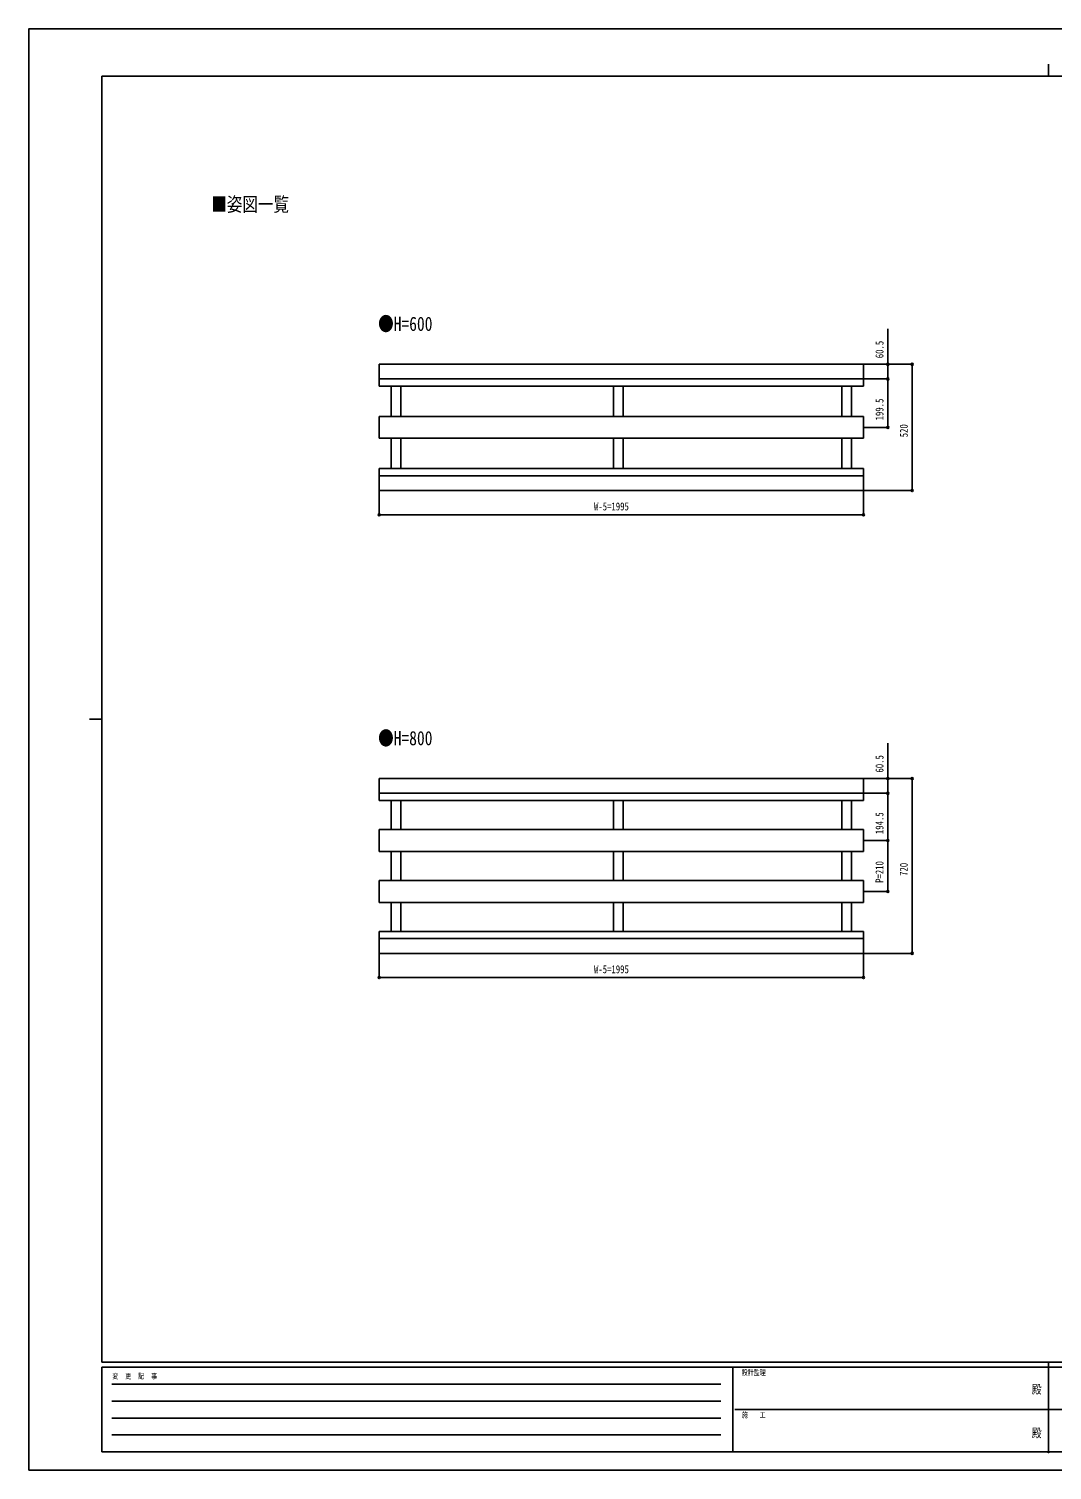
# Model space of a CAD drawing. Units: millimetres, scale not verified. Extents: x -4205 to 4205, y -2970 to 2970.
# Drawn here: x -4205 to 10, y -2970 to 2970 of the extents above; entities that cross this region are included whole.
import ezdxf
from ezdxf.enums import TextEntityAlignment as Align

# ---------------------------------------------------------------- set-up
doc = ezdxf.new("R2010")
doc.units = ezdxf.units.MM
doc.header["$LTSCALE"] = 10
doc.header["$PDMODE"] = 32
doc.header["$PDSIZE"] = 5
for name, color, linetype in [('0-1_USER1', 3, 'Continuous'), ('0-2_YKK_A1', 4, 'Continuous'), ('0-3_YKK_D', 6, 'Continuous'), ('0-4_YKK_ZWAK', 7, 'Continuous')]:
    doc.layers.add(name, color=color, linetype=linetype)
doc.styles.add('ＭＳ ゴシック', font='')
doc.styles.get('ＭＳ ゴシック').set_extended_font_data('MS Gothic')

msp = doc.modelspace()

# ---------------------------------------------------------------- linework, layer by layer
at = {"layer": '0-2_YKK_A1'}
for p, q in [((-766.85, 1587.44), (-2761.85, 1587.44)), ((-2761.85, 1497.44), (-2761.85, 1587.44)), ((-766.85, 1497.44), (-766.85, 1587.44)), ((-2761.85, 1526.94), (-766.85, 1526.94)), ((-766.85, 1497.44), (-2761.85, 1497.44)), ((-2712.35, 1372.44), (-2712.35, 1497.44)), ((-2672.35, 1497.44), (-2672.35, 1372.44)), ((-1797.35, 1372.44), (-1797.35, 1497.44)), ((-1757.35, 1497.44), (-1757.35, 1372.44)), ((-856.35, 1497.44), (-856.35, 1372.44)), ((-816.35, 1372.44), (-816.35, 1497.44)), ((-766.85, 1372.44), (-2761.85, 1372.44)), ((-2761.85, 1282.44), (-2761.85, 1372.44)), ((-766.85, 1282.44), (-766.85, 1372.44)), ((-766.85, 1282.44), (-2761.85, 1282.44)), ((-2712.35, 1157.44), (-2712.35, 1282.44)), ((-2672.35, 1282.44), (-2672.35, 1157.44)), ((-1797.35, 1157.44), (-1797.35, 1282.44)), ((-1757.35, 1282.44), (-1757.35, 1157.44)), ((-856.35, 1282.44), (-856.35, 1157.44)), ((-816.35, 1157.44), (-816.35, 1282.44)), ((-766.85, 1157.44), (-2761.85, 1157.44)), ((-2761.85, 1067.44), (-2761.85, 1157.44)), ((-766.85, 1067.44), (-766.85, 1157.44)), ((-2761.85, 1127.94), (-766.85, 1127.94)), ((-766.85, 1067.44), (-2761.85, 1067.44)), ((-766.85, -120.05), (-2761.85, -120.05)), ((-2761.85, -210.05), (-2761.85, -120.05)), ((-766.85, -210.05), (-766.85, -120.05)), ((-2761.85, -180.55), (-766.85, -180.55)), ((-766.85, -210.05), (-2761.85, -210.05)), ((-2712.35, -330.05), (-2712.35, -210.05)), ((-2672.35, -210.05), (-2672.35, -330.05)), ((-1797.35, -330.05), (-1797.35, -210.05)), ((-1757.35, -210.05), (-1757.35, -330.05)), ((-856.35, -210.05), (-856.35, -330.05)), ((-816.35, -330.05), (-816.35, -210.05)), ((-766.85, -330.05), (-2761.85, -330.05)), ((-2761.85, -420.05), (-2761.85, -330.05)), ((-766.85, -420.05), (-766.85, -330.05)), ((-766.85, -420.05), (-2761.85, -420.05)), ((-2712.35, -540.05), (-2712.35, -420.05)), ((-2672.35, -420.05), (-2672.35, -540.05)), ((-1797.35, -540.05), (-1797.35, -420.05)), ((-1757.35, -420.05), (-1757.35, -540.05)), ((-856.35, -420.05), (-856.35, -540.05)), ((-816.35, -540.05), (-816.35, -420.05)), ((-766.85, -540.05), (-2761.85, -540.05)), ((-2761.85, -630.05), (-2761.85, -540.05)), ((-766.85, -630.05), (-766.85, -540.05)), ((-766.85, -630.05), (-2761.85, -630.05)), ((-2712.35, -750.05), (-2712.35, -630.05)), ((-2672.35, -630.05), (-2672.35, -750.05)), ((-1797.35, -750.05), (-1797.35, -630.05)), ((-1757.35, -630.05), (-1757.35, -750.05)), ((-856.35, -630.05), (-856.35, -750.05)), ((-816.35, -750.05), (-816.35, -630.05)), ((-766.85, -750.05), (-2761.85, -750.05)), ((-2761.85, -840.05), (-2761.85, -750.05)), ((-766.85, -840.05), (-766.85, -750.05)), ((-2761.85, -779.55), (-766.85, -779.55)), ((-766.85, -840.05), (-2761.85, -840.05))]:
    msp.add_line(p, q, dxfattribs=at)
at = {"layer": '0-3_YKK_D'}
for p, q in [((-765.85, 1587.44), (-565.85, 1587.44)), ((-764.85, 1587.44), (-665.85, 1587.44)), ((-566.85, 1587.44), (-566.85, 1067.44)), ((-765.85, 1526.94), (-665.85, 1526.94)), ((-765.85, 1526.94), (-665.85, 1526.94)), ((-666.85, 1526.94), (-666.85, 1327.44)), ((-765.85, 1327.44), (-665.85, 1327.44)), ((-2761.85, 1066.44), (-2761.85, 966.44)), ((-766.85, 1066.44), (-766.85, 966.44)), ((-765.85, 1067.44), (-565.85, 1067.44)), ((-2761.85, 967.44), (-766.85, 967.44)), ((-765.85, -120.05), (-565.85, -120.05)), ((-764.85, -120.05), (-665.85, -120.05)), ((-566.85, -120.05), (-566.85, -840.05)), ((-765.85, -180.55), (-665.85, -180.55)), ((-765.85, -180.55), (-665.85, -180.55)), ((-666.85, -180.55), (-666.85, -375.05)), ((-765.85, -375.05), (-665.85, -375.05)), ((-765.85, -375.05), (-665.85, -375.05)), ((-666.85, -375.05), (-666.85, -585.05)), ((-765.85, -585.05), (-665.85, -585.05)), ((-2761.85, -841.05), (-2761.85, -941.05)), ((-766.85, -841.05), (-766.85, -941.05)), ((-765.85, -840.05), (-565.85, -840.05)), ((-2761.85, -940.05), (-766.85, -940.05))]:
    msp.add_line(p, q, dxfattribs=at)
for points in [[(-666.85, 1526.94), (-666.85, 1587.44), (-666.85, 1733.24)], [(-666.85, -180.55), (-666.85, -120.05), (-666.85, 25.75)]]:
    msp.add_lwpolyline(points, dxfattribs=at)
for centre in [(-666.85, 1587.44), (-566.85, 1587.44), (-666.85, 1526.94), (-666.85, 1526.94), (-666.85, 1327.44), (-566.85, 1067.44), (-2761.85, 967.44), (-766.85, 967.44), (-666.85, -120.05), (-566.85, -120.05), (-666.85, -180.55), (-666.85, -180.55), (-666.85, -375.05), (-666.85, -375.05), (-666.85, -585.05), (-566.85, -840.05), (-2761.85, -940.05), (-766.85, -940.05)]:
    msp.add_circle(centre, 4.25, dxfattribs=at)
at = {"layer": '0-4_YKK_ZWAK'}
for p, q in [((-4.98, 2825), (-4.98, 2775)), ((3895.02, 2775), (-3904.98, 2775)), ((-3904.98, -2525), (-3904.98, 2775)), ((-3954.98, 125), (-3904.98, 125)), ((3895.02, -2525), (-3904.98, -2525)), ((-1304.98, -2545), (-3904.98, -2545)), ((-3904.98, -2895), (-3904.98, -2545)), ((-1304.98, -2545), (-1304.98, -2895)), ((-4.98, -2545), (-1304.98, -2545)), ((-4.98, -2525), (-4.98, -2895)), ((1295.02, -2545), (-4.98, -2545)), ((-3862.48, -2615), (-1354.98, -2615)), ((-3862.48, -2685), (-1354.98, -2685)), ((-1297.48, -2720), (-4.98, -2720)), ((-4.98, -2720), (1295.02, -2720)), ((-3862.48, -2755), (-1354.98, -2755)), ((-3862.48, -2825), (-1354.98, -2825)), ((-3904.98, -2895), (-1304.98, -2895)), ((-1304.98, -2895), (-4.98, -2895)), ((-4.98, -2895), (1295.02, -2895))]:
    msp.add_line(p, q, dxfattribs=at)
msp.add_lwpolyline([(-4205, -2970), (4205, -2970), (4205, 2970), (-4205, 2970)], close=True, dxfattribs=at)
msp.add_point((-4.98, -2895), dxfattribs=at)

# ---------------------------------------------------------------- texts
at = {"layer": '0-1_USER1', "style": 'ＭＳ ゴシック', "width": 0.8}
for s, p in [('■姿図一覧', (-3453.53, 2200)), ('●H=600', (-2766.12, 1707.44)), ('●H=800', (-2766.12, -0.05))]:
    msp.add_text(s, height=58.65, dxfattribs=at).set_placement(p, align=Align.BOTTOM_LEFT)
at = {"layer": '0-3_YKK_D', "style": 'ＭＳ ゴシック', "width": 0.8}
for s, p in [('60.5', (-674.85, 1612.44)), ('199.5', (-674.85, 1356.39)), ('520', (-574.85, 1286.64)), ('60.5', (-674.85, -95.05)), ('194.5', (-674.85, -348.6)), ('P=210', (-674.85, -549.65)), ('720', (-574.85, -520.85))]:
    msp.add_text(s, height=32.99, rotation=90, dxfattribs=at).set_placement(p, align=Align.BOTTOM_LEFT)
for p in [(-1877.15, 975.44), (-1877.15, -932.05)]:
    msp.add_text('W-5=1995', height=32.99, dxfattribs=at).set_placement(p, align=Align.BOTTOM_LEFT)
at = {"layer": '0-4_YKK_ZWAK', "style": 'ＭＳ ゴシック', "width": 0.8}
for s, height, p in [('設計監理', 21.99, (-1268.31, -2585)), ('変  更  記  事', 21.99, (-3861.31, -2600)), ('殿', 36.66, (-73.67, -2665.83)), ('施\u3000\u3000工', 21.99, (-1268.31, -2760)), ('殿', 36.66, (-73.67, -2845.83))]:
    msp.add_text(s, height=height, dxfattribs=at).set_placement(p, align=Align.BOTTOM_LEFT)

doc.saveas('drawing.dxf')
